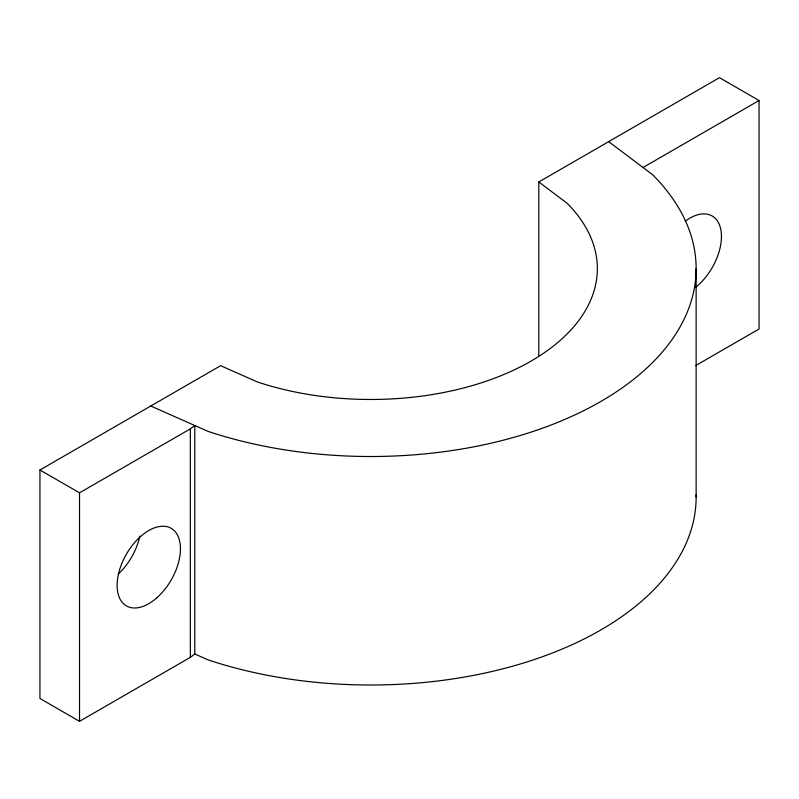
<?xml version="1.0" encoding="UTF-8"?>
<svg xmlns="http://www.w3.org/2000/svg" width="799" height="799" viewBox="0 0 799 799"><rect width="100%" height="100%" fill="white"/><g stroke="black" fill="none" stroke-linecap="round" stroke-linejoin="round"><path stroke-width="1.2" d="M39.95 469.992L79.53 492.833L190.342 428.863L194.786 425.517L194.786 654.011L190.342 657.357L79.53 721.327L39.95 698.486L39.95 469.992L220.624 365.682L257.338 381.942A226.676 130.866 0 0 0 530.955 361.148A226.676 130.866 0 0 0 566.98 203.176L538.806 181.972L719.47 77.673L759.05 100.514L759.05 329.008L695.669 365.602M643.025 167.5L759.05 100.514M150.761 406.012L207.94 431.34A325.463 187.905 0 0 0 600.808 401.478A325.463 187.905 0 0 0 652.533 174.661L608.658 141.643M194.786 654.011L207.94 659.834A325.463 187.905 0 0 0 535.23 659.225A325.463 187.905 0 0 0 696.109 494.671M696.139 268.614L696.139 497.108M538.806 181.972L538.806 355.835M190.342 428.863L190.342 657.357M79.53 492.833L79.53 721.327M685.202 221.233A44.774 25.848 -60 0 1 721.048 230.871A44.774 25.848 -60 0 1 695.3 287.57M139.795 536.059A44.774 25.848 -60 0 1 118.282 574.032M156.984 597.682A44.774 25.848 -60 0 0 171.176 528.319A44.774 25.848 -60 0 0 118.202 575.29A44.774 25.848 -60 0 0 156.984 597.682"/></g></svg>
